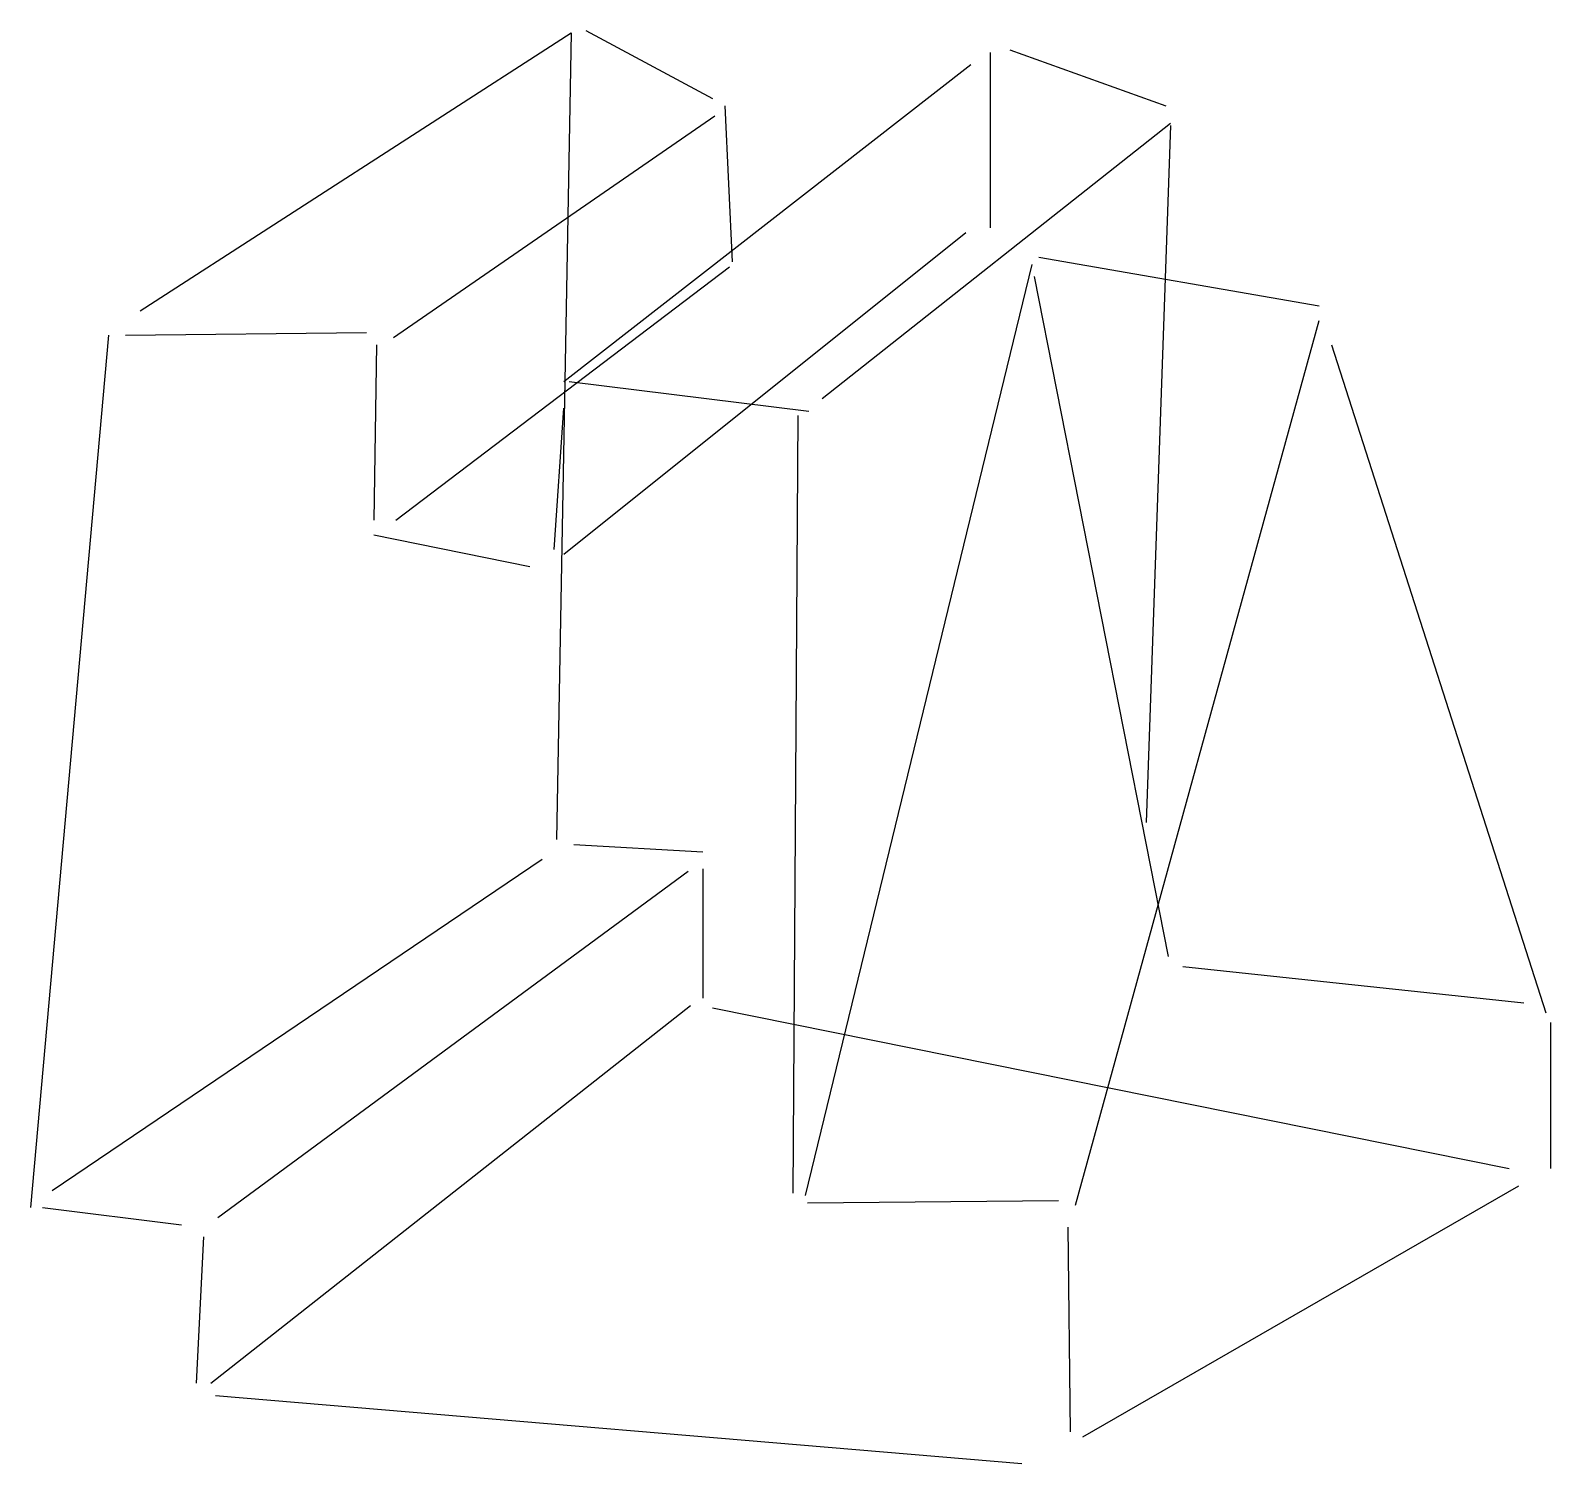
# Model space of a CAD drawing. Header units: metres. Extents: x -95 to 87, y -305 to -133.
import ezdxf

# ---------------------------------------------------------------- set-up
doc = ezdxf.new("R2010")
doc.units = ezdxf.units.M

msp = doc.modelspace()

# ---------------------------------------------------------------- linework, layer by layer
at = {"color": 0, "linetype": 'CONTINUOUS'}
for p, q in [((-82.31877, -166.392114), (-30.558833, -133.055205)), ((-30.558833, -133.055205), (-32.313407, -229.849211)), ((-28.804259, -132.762776), (-13.59795, -140.950789)), ((-31.43612, -174.872555), (17.399527, -136.856782)), ((19.738959, -135.394637), (19.738959, -156.449527)), ((22.078391, -135.102208), (40.793849, -141.828076)), ((-12.135804, -141.828076), (-11.258517, -160.543533)), ((-51.906151, -169.608833), (-13.305521, -142.997792)), ((-0.438644, -176.919558), (41.378707, -143.875079)), ((41.378707, -144.167508), (38.454416, -227.802208)), ((16.814669, -157.034385), (-31.43612, -195.635016)), ((25.587539, -159.958675), (59.216877, -165.807256)), ((-51.613722, -191.541009), (-11.550946, -161.128391)), ((24.710252, -160.835962), (-2.485647, -272.543849)), ((25.002681, -162.298107), (41.086278, -243.885804)), ((29.973975, -273.713565), (59.216877, -167.56183)), ((-86.120347, -169.316404), (-95.478076, -274.005994)), ((-84.073344, -169.316404), (-55.122871, -169.023975)), ((-53.953155, -170.48612), (-54.245584, -191.541009)), ((60.679022, -170.48612), (86.412776, -250.611672)), ((-30.805394, -174.886175), (-2.033056, -178.462398)), ((-32.605836, -195.050158), (-31.43612, -178.089274)), ((-3.362934, -178.966562), (-3.947792, -272.25142)), ((-54.245584, -193.295584), (-35.530126, -197.097161)), ((-30.266404, -230.434069), (-14.767666, -231.311356)), ((-92.846215, -271.958991), (-34.067981, -232.188644)), ((-14.767666, -233.35836), (-14.767666, -248.857098)), ((-72.961041, -275.17571), (-16.52224, -233.650789)), ((42.840852, -245.055521), (83.780915, -249.441956)), ((-73.838328, -295.060883), (-16.229811, -249.734385)), ((-13.59795, -250.026814), (82.026341, -269.327129)), ((86.997634, -251.781388), (86.997634, -269.327129)), ((30.851262, -301.494322), (83.196057, -271.374132)), ((-2.193218, -273.421136), (27.926972, -273.128707)), ((-94.015931, -274.005994), (-77.347476, -276.052997)), ((29.389117, -300.909464), (29.096688, -276.345426)), ((-74.715615, -277.515142), (-75.592902, -295.060883)), ((-73.25347, -296.523028), (23.540536, -304.711041))]:
    msp.add_line(p, q, dxfattribs=at)

doc.saveas('drawing.dxf')
